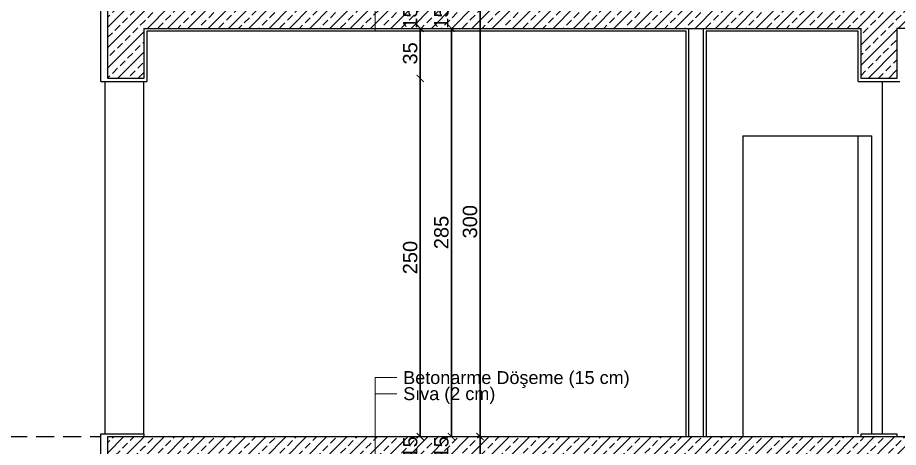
# Model space of a CAD drawing. Header units: millimetres. Extents: x 2232 to 85269, y -3593 to 5869.
# Drawn here: x 75888 to 76502, y 4933 to 5233 of the extents above; entities that cross this region are included whole.
import ezdxf

# ---------------------------------------------------------------- set-up
doc = ezdxf.new("R2010")
doc.units = ezdxf.units.MM
doc.linetypes.add('DASHED4', pattern=[18.75, 12.5, -6.25])
doc.layers.add('Standart', color=7, linetype='Continuous')
doc.layers.add('ölçü iç', color=170, linetype='Continuous', lineweight=9)
doc.layers.add('ÖLÇÜ İÇ', color=7, linetype='Continuous', lineweight=9)
doc.styles.add('arial_1_18', font='arial.ttf', dxfattribs={"height": 0.2})
doc.styles.get("Standard").update_dxf_attribs({"font": 'arial.ttf'})
doc.dimstyles.new('zulay iç ölçü', dxfattribs={"dimtxt": 10, "dimasz": 5, "dimexe": 0.18, "dimexo": 0, "dimgap": 2, "dimtad": 3, "dimdec": 0, "dimzin": 0, "dimdsep": 46, "dimtxsty": 'Standard', "dimblk": 'ARCHTICK', "dimcen": 0.09, "dimse1": 1, "dimse2": 1, "dimadec": 0, "dimazin": 0, "dimtfac": 1, "dimtdec": 0, "dimtix": 1, "dimtofl": 0, "dimtmove": 0, "dimatfit": 3, "dimldrblk": 'ARCHTICK', "dimfxl": 1, "dimtolj": 1, "dimtzin": 0, "dimarcsym": 0})
pattern_1 = [(45, (0, 0), (-7.07107, 7.07107), []), (45, (7.071, 0), (-7.07107, 7.07107), [5, -2.5])]

# ---------------------------------------------------------------- blocks, each defined once
blk = doc.blocks.new('IDE936Entity10959')
at = {"layer": 'Standart', "color": 123, "linetype": 'DASHED4', "lineweight": -3}
blk.add_lwpolyline([(-350, 750), (-5, 750)], dxfattribs=at)
blk = doc.blocks.new('IDE936Entity11017')
at = {"layer": 'Standart', "color": 173, "linetype": 'Continuous', "lineweight": 5}
for points in [[(186.29, 1091.25), (186.29, 1033)], [(186.29, 1091.25), (201.29, 1091.25)], [(186.29, 1080), (201.29, 1080)]]:
    blk.add_lwpolyline(points, dxfattribs=at)
at = {"layer": 'Standart', "color": 173, "linetype": 'Continuous', "lineweight": 5, "style": 'arial_1_18'}
for s, p in [('Betonarme Döşeme (15 cm)', (205.79, 1086.75)), ('Sıva (2 cm)', (205.79, 1075.5))]:
    blk.add_text(s, height=9, dxfattribs=at).set_placement(p)
blk = doc.blocks.new('IDE936Entity11018')
at = {"layer": 'Standart', "color": 173, "linetype": 'Continuous', "lineweight": 5}
for points in [[(186.29, 791.25), (186.29, 733)], [(186.29, 791.25), (201.29, 791.25)], [(186.29, 780), (201.29, 780)]]:
    blk.add_lwpolyline(points, dxfattribs=at)
at = {"layer": 'Standart', "color": 173, "linetype": 'Continuous', "lineweight": 5, "style": 'arial_1_18'}
for s, p in [('Betonarme Döşeme (15 cm)', (205.79, 786.75)), ('Sıva (2 cm)', (205.79, 775.5))]:
    blk.add_text(s, height=9, dxfattribs=at).set_placement(p)
blk = doc.blocks.new('IDE936Entity11061')
at = {"layer": 'Standart', "linetype": 'Continuous', "lineweight": -3}
h = blk.add_hatch(dxfattribs=at)
h.set_pattern_fill('ANSI33', color=171, scale=40, style=0)
h.set_pattern_definition(pattern_1)
h.paths.add_polyline_path([(975, 1035), (550, 1035), (550, 1050), (975, 1050)])
blk = doc.blocks.new('IDE936Entity11062')
at = {"layer": 'Standart', "linetype": 'Continuous', "lineweight": -3}
h = blk.add_hatch(dxfattribs=at)
h.set_pattern_fill('ANSI33', color=171, scale=40, style=0)
h.set_pattern_definition(pattern_1)
h.paths.add_polyline_path([(525, 1035), (25, 1035), (25, 1050), (525, 1050)])
blk = doc.blocks.new('IDE936Entity11063')
at = {"layer": 'Standart', "linetype": 'Continuous', "lineweight": -3}
h = blk.add_hatch(dxfattribs=at)
h.set_pattern_fill('ANSI33', color=171, scale=40, style=0)
h.set_pattern_definition(pattern_1)
h.paths.add_polyline_path([(25, 1000), (0, 1000), (0, 1050), (25, 1050)])
blk = doc.blocks.new('IDE936Entity11064')
at = {"layer": 'Standart', "linetype": 'Continuous', "lineweight": -3}
h = blk.add_hatch(dxfattribs=at)
h.set_pattern_fill('ANSI33', color=171, scale=40, style=0)
h.set_pattern_definition(pattern_1)
h.paths.add_polyline_path([(550, 1000), (525, 1000), (525, 1050), (550, 1050)])
blk = doc.blocks.new('IDE936Entity11077')
at = {"layer": 'Standart', "linetype": 'Continuous', "lineweight": -3}
h = blk.add_hatch(dxfattribs=at)
h.set_pattern_fill('ANSI33', color=171, scale=40, style=0)
h.set_pattern_definition(pattern_1)
h.paths.add_polyline_path([(550, 700), (525, 700), (525, 750), (550, 750)])
blk = doc.blocks.new('IDE936Entity11078')
at = {"layer": 'Standart', "linetype": 'Continuous', "lineweight": -3}
h = blk.add_hatch(dxfattribs=at)
h.set_pattern_fill('ANSI33', color=171, scale=40, style=0)
h.set_pattern_definition(pattern_1)
h.paths.add_polyline_path([(25, 700), (0, 700), (0, 750), (25, 750)])
blk = doc.blocks.new('IDE936Entity11079')
at = {"layer": 'Standart', "linetype": 'Continuous', "lineweight": -3}
h = blk.add_hatch(dxfattribs=at)
h.set_pattern_fill('ANSI33', color=171, scale=40, style=0)
h.set_pattern_definition(pattern_1)
h.paths.add_polyline_path([(525, 735), (25, 735), (25, 750), (525, 750)])
blk = doc.blocks.new('IDE936Entity11080')
at = {"layer": 'Standart', "linetype": 'Continuous', "lineweight": -3}
h = blk.add_hatch(dxfattribs=at)
h.set_pattern_fill('ANSI33', color=171, scale=40, style=0)
h.set_pattern_definition(pattern_1)
h.paths.add_polyline_path([(975, 735), (550, 735), (550, 750), (975, 750)])
blk = doc.blocks.new('IDE936Entity11158')
at = {"layer": 'Standart', "color": 159, "linetype": 'Continuous', "lineweight": -3}
blk.add_lwpolyline([(-2, 752), (-2, 998)], dxfattribs=at)
blk = doc.blocks.new('IDE936Entity11159')
at = {"layer": 'Standart', "color": 159, "linetype": 'Continuous', "lineweight": -3}
blk.add_lwpolyline([(523, 752), (523, 960.05)], dxfattribs=at)
blk = doc.blocks.new('IDE936Entity11192')
at = {"layer": 'Standart', "color": 159, "linetype": 'Continuous', "lineweight": -3}
blk.add_lwpolyline([(540, 752), (540, 998)], dxfattribs=at)
blk = doc.blocks.new('IDE936Entity11193')
at = {"layer": 'Standart', "color": 159, "linetype": 'Continuous', "lineweight": -3}
blk.add_lwpolyline([(442.5, 960.05), (442.5, 750.05)], dxfattribs=at)
blk = doc.blocks.new('IDE936Entity11194')
at = {"layer": 'Standart', "color": 159, "linetype": 'Continuous', "lineweight": -3}
blk.add_lwpolyline([(532.5, 752), (532.5, 960.05)], dxfattribs=at)
blk = doc.blocks.new('IDE936Entity11195')
at = {"layer": 'Standart', "color": 159, "linetype": 'Continuous', "lineweight": -3}
blk.add_lwpolyline([(442.5, 960.05), (523, 960.05)], dxfattribs=at)
blk = doc.blocks.new('IDE936Entity11196')
at = {"layer": 'Standart', "color": 159, "linetype": 'Continuous', "lineweight": -3}
blk.add_lwpolyline([(25, 752), (25, 998)], dxfattribs=at)
blk = doc.blocks.new('IDE936Entity11319')
at = {"layer": 'Standart', "color": 159, "linetype": 'Continuous', "lineweight": -3}
blk.add_lwpolyline([(975, 1035), (550, 1035)], dxfattribs=at)
blk = doc.blocks.new('IDE936Entity11322')
at = {"layer": 'Standart', "color": 159, "linetype": 'Continuous', "lineweight": -3}
blk.add_lwpolyline([(25, 1035), (405, 1035)], dxfattribs=at)
blk = doc.blocks.new('IDE936Entity11323')
at = {"layer": 'Standart', "color": 159, "linetype": 'Continuous', "lineweight": -3}
blk.add_lwpolyline([(405, 1035), (415, 1035)], dxfattribs=at)
blk = doc.blocks.new('IDE936Entity11324')
at = {"layer": 'Standart', "color": 159, "linetype": 'Continuous', "lineweight": -3}
blk.add_lwpolyline([(415, 1035), (525, 1035)], dxfattribs=at)
blk = doc.blocks.new('IDE936Entity11329')
at = {"layer": 'Standart', "color": 159, "linetype": 'Continuous', "lineweight": -3}
blk.add_lwpolyline([(0, 1000), (0, 1050)], dxfattribs=at)
blk = doc.blocks.new('IDE936Entity11330')
at = {"layer": 'Standart', "color": 159, "linetype": 'Continuous', "lineweight": -3}
blk.add_lwpolyline([(25, 1000), (0, 1000)], dxfattribs=at)
blk = doc.blocks.new('IDE936Entity11332')
at = {"layer": 'Standart', "color": 159, "linetype": 'Continuous', "lineweight": -3}
blk.add_lwpolyline([(525, 1000), (525, 1035)], dxfattribs=at)
blk = doc.blocks.new('IDE936Entity11333')
at = {"layer": 'Standart', "color": 159, "linetype": 'Continuous', "lineweight": -3}
blk.add_lwpolyline([(550, 1000), (525, 1000)], dxfattribs=at)
blk = doc.blocks.new('IDE936Entity11375')
at = {"layer": 'Standart', "color": 159, "linetype": 'Continuous', "lineweight": -3}
blk.add_lwpolyline([(525, 750.05), (550, 750)], dxfattribs=at)
blk = doc.blocks.new('IDE936Entity11376')
at = {"layer": 'Standart', "color": 159, "linetype": 'Continuous', "lineweight": -3}
blk.add_lwpolyline([(550, 750), (890, 750.05)], dxfattribs=at)
blk = doc.blocks.new('IDE936Entity11377')
at = {"layer": 'Standart', "color": 159, "linetype": 'Continuous', "lineweight": -3}
blk.add_lwpolyline([(0, 700), (0, 750)], dxfattribs=at)
blk = doc.blocks.new('IDE936Entity11379')
at = {"layer": 'Standart', "color": 159, "linetype": 'Continuous', "lineweight": -3}
blk.add_lwpolyline([(0, 750), (25, 750)], dxfattribs=at)
blk = doc.blocks.new('IDE936Entity11380')
at = {"layer": 'Standart', "color": 159, "linetype": 'Continuous', "lineweight": -3}
blk.add_lwpolyline([(25, 750), (403, 750)], dxfattribs=at)
blk = doc.blocks.new('IDE936Entity11381')
at = {"layer": 'Standart', "color": 159, "linetype": 'Continuous', "lineweight": -3}
blk.add_lwpolyline([(405, 750), (415, 750)], dxfattribs=at)
blk = doc.blocks.new('IDE936Entity11382')
at = {"layer": 'Standart', "color": 159, "linetype": 'Continuous', "lineweight": -3}
blk.add_lwpolyline([(415, 750), (417, 750)], dxfattribs=at)
blk = doc.blocks.new('IDE936Entity11502')
at = {"layer": 'Standart', "color": 159, "linetype": 'Continuous', "lineweight": -3}
blk.add_lwpolyline([(550, 1035), (550, 1000)], dxfattribs=at)
blk = doc.blocks.new('IDE936Entity11503')
at = {"layer": 'Standart', "color": 159, "linetype": 'Continuous', "lineweight": -3}
blk.add_lwpolyline([(25, 1035), (25, 1000)], dxfattribs=at)
blk = doc.blocks.new('IDE936Entity11541')
at = {"layer": 'Standart', "color": 166, "linetype": 'Continuous', "lineweight": -3}
blk.add_lwpolyline([(405, 750), (405, 1035)], dxfattribs=at)
blk = doc.blocks.new('IDE936Entity11542')
at = {"layer": 'Standart', "color": 166, "linetype": 'Continuous', "lineweight": -3}
blk.add_lwpolyline([(415, 1035), (415, 750)], dxfattribs=at)
blk = doc.blocks.new('IDE936Entity11641')
at = {"layer": 'Standart', "color": 11, "linetype": 'Continuous', "lineweight": -3}
blk.add_lwpolyline([(523, 998), (540, 998)], dxfattribs=at)
blk = doc.blocks.new('IDE936Entity11642')
at = {"layer": 'Standart', "color": 11, "linetype": 'Continuous', "lineweight": -3}
blk.add_lwpolyline([(523, 998), (523, 1033)], dxfattribs=at)
blk = doc.blocks.new('IDE936Entity11643')
at = {"layer": 'Standart', "color": 11, "linetype": 'Continuous', "lineweight": -3}
blk.add_lwpolyline([(523, 1033), (417, 1033)], dxfattribs=at)
blk = doc.blocks.new('IDE936Entity11644')
at = {"layer": 'Standart', "color": 11, "linetype": 'Continuous', "lineweight": -3}
blk.add_lwpolyline([(417, 1033), (417, 750)], dxfattribs=at)
blk = doc.blocks.new('IDE936Entity11660')
at = {"layer": 'Standart', "color": 11, "linetype": 'Continuous', "lineweight": -3}
blk.add_lwpolyline([(525, 750.05), (525, 752)], dxfattribs=at)
blk = doc.blocks.new('IDE936Entity11661')
at = {"layer": 'Standart', "color": 11, "linetype": 'Continuous', "lineweight": -3}
blk.add_lwpolyline([(525, 752), (532.5, 752)], dxfattribs=at)
blk = doc.blocks.new('IDE936Entity11662')
at = {"layer": 'Standart', "color": 11, "linetype": 'Continuous', "lineweight": -3}
blk.add_lwpolyline([(550, 752), (550, 750)], dxfattribs=at)
blk = doc.blocks.new('IDE936Entity11663')
at = {"layer": 'Standart', "color": 11, "linetype": 'Continuous', "lineweight": -3}
blk.add_lwpolyline([(403, 750), (403, 1033)], dxfattribs=at)
blk = doc.blocks.new('IDE936Entity11664')
at = {"layer": 'Standart', "color": 11, "linetype": 'Continuous', "lineweight": -3}
blk.add_lwpolyline([(403, 1033), (27, 1033)], dxfattribs=at)
blk = doc.blocks.new('IDE936Entity11665')
at = {"layer": 'Standart', "color": 11, "linetype": 'Continuous', "lineweight": -3}
blk.add_lwpolyline([(27, 1033), (27, 998)], dxfattribs=at)
blk = doc.blocks.new('IDE936Entity11666')
at = {"layer": 'Standart', "color": 11, "linetype": 'Continuous', "lineweight": -3}
blk.add_lwpolyline([(-5, 998), (-5, 1052)], dxfattribs=at)
blk = doc.blocks.new('IDE936Entity11720')
at = {"layer": 'Standart', "color": 11, "linetype": 'Continuous', "lineweight": -3}
blk.add_lwpolyline([(-5, 698), (-5, 752)], dxfattribs=at)
blk = doc.blocks.new('IDE936Entity11721')
at = {"layer": 'Standart', "color": 11, "linetype": 'Continuous', "lineweight": -3}
blk.add_lwpolyline([(25, 752), (25, 750)], dxfattribs=at)
blk = doc.blocks.new('IDE936Entity11816')
at = {"layer": 'Standart', "color": 159, "linetype": 'Continuous', "lineweight": -3}
blk.add_lwpolyline([(523, 960.05), (532.5, 960.05)], dxfattribs=at)
blk = doc.blocks.new('IDE936Entity11851')
at = {"layer": 'Standart', "color": 159, "linetype": 'Continuous', "lineweight": -3}
blk.add_lwpolyline([(403, 750), (405, 750)], dxfattribs=at)
blk = doc.blocks.new('IDE936Entity11852')
at = {"layer": 'Standart', "color": 159, "linetype": 'Continuous', "lineweight": -3}
blk.add_lwpolyline([(417, 750), (442.5, 750.05)], dxfattribs=at)
blk = doc.blocks.new('IDE936Entity11853')
at = {"layer": 'Standart', "color": 159, "linetype": 'Continuous', "lineweight": -3}
blk.add_lwpolyline([(442.5, 750.05), (525, 750.05)], dxfattribs=at)
blk = doc.blocks.new('IDE936Entity11911')
at = {"layer": 'Standart', "color": 11, "linetype": 'Continuous', "lineweight": -3}
blk.add_lwpolyline([(540, 998), (552, 998)], dxfattribs=at)
blk = doc.blocks.new('IDE936Entity11914')
at = {"layer": 'Standart', "color": 11, "linetype": 'Continuous', "lineweight": -3}
blk.add_lwpolyline([(532.5, 752), (540, 752)], dxfattribs=at)
blk = doc.blocks.new('IDE936Entity11915')
at = {"layer": 'Standart', "color": 11, "linetype": 'Continuous', "lineweight": -3}
blk.add_lwpolyline([(540, 752), (550, 752)], dxfattribs=at)
blk = doc.blocks.new('IDE936Entity11916')
at = {"layer": 'Standart', "color": 11, "linetype": 'Continuous', "lineweight": -3}
blk.add_lwpolyline([(-5, 998), (27, 998)], dxfattribs=at)
blk = doc.blocks.new('IDE936Entity11930')
at = {"layer": 'Standart', "color": 11, "linetype": 'Continuous', "lineweight": -3}
blk.add_lwpolyline([(-5, 752), (25, 752)], dxfattribs=at)
blk = doc.blocks.new('_ArchTick')
at = {"color": 0, "linetype": 'ByBlock', "const_width": 0.15}
blk.add_lwpolyline([(-0.5, -0.5), (0.5, 0.5)], dxfattribs=at)
blk = doc.blocks.new('*D2441')
at = {"layer": 'Defpoints', "color": 0, "transparency": 16777216}
for p in [(661197.5, -126778.54), (661197.5, -126793.54), (661204.5, -126793.54)]:
    blk.add_point(p, dxfattribs=at)
at = {"layer": 'ÖLÇÜ İÇ', "color": 0, "lineweight": -2, "transparency": 16777216}
for p, q in [((661204.5, -126778.54), (661204.5, -126773.54)), ((661204.5, -126793.54), (661204.5, -126798.54))]:
    blk.add_line(p, q, dxfattribs=at)
at = {"layer": 'ÖLÇÜ İÇ', "color": 0, "lineweight": -2, "transparency": 16777216, "xscale": 5, "yscale": 5, "zscale": 5}
for p, rotation in [((661204.5, -126778.54), 270), ((661204.5, -126793.54), 90)]:
    blk.add_blockref('_ArchTick', p, dxfattribs=dict(at, rotation=rotation))
at = {"layer": 'ÖLÇÜ İÇ', "color": 0, "transparency": 16777216, "insert": (661197.5, -126786.04), "char_height": 10, "attachment_point": 5, "rotation": 90}
blk.add_mtext('\\A1;15', dxfattribs=at)
blk = doc.blocks.new('*D2442')
at = {"layer": 'Defpoints', "color": 0, "transparency": 16777216}
for p in [(661197.5, -126793.54), (661177.16, -126828.54), (661204.5, -126828.54)]:
    blk.add_point(p, dxfattribs=at)
at = {"layer": 'ÖLÇÜ İÇ', "color": 0, "lineweight": -2, "transparency": 16777216}
blk.add_line((661204.5, -126793.54), (661204.5, -126828.54), dxfattribs=at)
at = {"layer": 'ÖLÇÜ İÇ', "color": 0, "lineweight": -2, "transparency": 16777216, "xscale": 5, "yscale": 5, "zscale": 5}
for p, rotation in [((661204.5, -126793.54), 90), ((661204.5, -126828.54), 270)]:
    blk.add_blockref('_ArchTick', p, dxfattribs=dict(at, rotation=rotation))
at = {"layer": 'ÖLÇÜ İÇ', "color": 0, "transparency": 16777216, "insert": (661197.5, -126811.04), "char_height": 10, "attachment_point": 5, "rotation": 90}
blk.add_mtext('\\A1;35', dxfattribs=at)
blk = doc.blocks.new('*D2443')
at = {"layer": 'Defpoints', "color": 0, "transparency": 16777216}
for p in [(661177.16, -126828.54), (661187, -127078.54), (661204.5, -127078.54)]:
    blk.add_point(p, dxfattribs=at)
at = {"layer": 'ÖLÇÜ İÇ', "color": 0, "lineweight": -2, "transparency": 16777216}
blk.add_line((661204.5, -126828.54), (661204.5, -127078.54), dxfattribs=at)
at = {"layer": 'ÖLÇÜ İÇ', "color": 0, "lineweight": -2, "transparency": 16777216, "xscale": 5, "yscale": 5, "zscale": 5}
for p, rotation in [((661204.5, -126828.54), 90), ((661204.5, -127078.54), 270)]:
    blk.add_blockref('_ArchTick', p, dxfattribs=dict(at, rotation=rotation))
at = {"layer": 'ÖLÇÜ İÇ', "color": 0, "transparency": 16777216, "insert": (661197.5, -126953.54), "char_height": 10, "attachment_point": 5, "rotation": 90}
blk.add_mtext('\\A1;250', dxfattribs=at)
blk = doc.blocks.new('*D2444')
at = {"layer": 'Defpoints', "color": 0, "transparency": 16777216}
for p in [(661246.19, -126778.54), (661246.19, -127078.54), (661246.19, -127078.54)]:
    blk.add_point(p, dxfattribs=at)
at = {"layer": 'ÖLÇÜ İÇ', "color": 0, "lineweight": -2, "transparency": 16777216}
blk.add_line((661246.19, -126778.54), (661246.19, -127078.54), dxfattribs=at)
at = {"layer": 'ÖLÇÜ İÇ', "color": 0, "lineweight": -2, "transparency": 16777216, "xscale": 5, "yscale": 5, "zscale": 5}
for p, rotation in [((661246.19, -126778.54), 90), ((661246.19, -127078.54), 270)]:
    blk.add_blockref('_ArchTick', p, dxfattribs=dict(at, rotation=rotation))
at = {"layer": 'ÖLÇÜ İÇ', "color": 0, "transparency": 16777216, "insert": (661239.19, -126928.54), "char_height": 10, "attachment_point": 5, "rotation": 90}
blk.add_mtext('\\A1;300', dxfattribs=at)
blk = doc.blocks.new('*D2447')
at = {"layer": 'Defpoints', "color": 0, "transparency": 16777216}
for p in [(661197.5, -127078.54), (661197.5, -127093.54), (661204.5, -127093.54)]:
    blk.add_point(p, dxfattribs=at)
at = {"layer": 'ÖLÇÜ İÇ', "color": 0, "lineweight": -2, "transparency": 16777216}
for p, q in [((661204.5, -127078.54), (661204.5, -127073.54)), ((661204.5, -127093.54), (661204.5, -127098.54))]:
    blk.add_line(p, q, dxfattribs=at)
at = {"layer": 'ÖLÇÜ İÇ', "color": 0, "lineweight": -2, "transparency": 16777216, "xscale": 5, "yscale": 5, "zscale": 5}
for p, rotation in [((661204.5, -127078.54), 270), ((661204.5, -127093.54), 90)]:
    blk.add_blockref('_ArchTick', p, dxfattribs=dict(at, rotation=rotation))
at = {"layer": 'ÖLÇÜ İÇ', "color": 0, "transparency": 16777216, "insert": (661197.5, -127086.04), "char_height": 10, "attachment_point": 5, "rotation": 90}
blk.add_mtext('\\A1;15', dxfattribs=at)
blk = doc.blocks.new('*D2450')
at = {"layer": 'Defpoints', "color": 0, "transparency": 16777216}
for p in [(661246.19, -127078.54), (661246.19, -127378.54), (661246.19, -127378.54)]:
    blk.add_point(p, dxfattribs=at)
at = {"layer": 'ÖLÇÜ İÇ', "color": 0, "lineweight": -2, "transparency": 16777216}
blk.add_line((661246.19, -127078.54), (661246.19, -127378.54), dxfattribs=at)
at = {"layer": 'ÖLÇÜ İÇ', "color": 0, "lineweight": -2, "transparency": 16777216, "xscale": 5, "yscale": 5, "zscale": 5}
for p, rotation in [((661246.19, -127078.54), 90), ((661246.19, -127378.54), 270)]:
    blk.add_blockref('_ArchTick', p, dxfattribs=dict(at, rotation=rotation))
at = {"layer": 'ÖLÇÜ İÇ', "color": 0, "transparency": 16777216, "insert": (661239.19, -127228.54), "char_height": 10, "attachment_point": 5, "rotation": 90}
blk.add_mtext('\\A1;300', dxfattribs=at)
blk = doc.blocks.new('*D2460')
at = {"layer": 'Defpoints', "color": 0, "transparency": 16777216}
for p in [(661220.99, -126778.54), (661178.88, -126793.54), (661226.24, -126793.54)]:
    blk.add_point(p, dxfattribs=at)
at = {"layer": 'ÖLÇÜ İÇ', "color": 0, "lineweight": -2, "transparency": 16777216}
for p, q in [((661226.24, -126778.54), (661226.24, -126773.54)), ((661226.24, -126793.54), (661226.24, -126798.54))]:
    blk.add_line(p, q, dxfattribs=at)
at = {"layer": 'ÖLÇÜ İÇ', "color": 0, "lineweight": -2, "transparency": 16777216, "xscale": 5, "yscale": 5, "zscale": 5}
for p, rotation in [((661226.24, -126778.54), 270), ((661226.24, -126793.54), 90)]:
    blk.add_blockref('_ArchTick', p, dxfattribs=dict(at, rotation=rotation))
at = {"layer": 'ÖLÇÜ İÇ', "color": 0, "transparency": 16777216, "insert": (661219.24, -126786.04), "char_height": 10, "attachment_point": 5, "rotation": 90}
blk.add_mtext('\\A1;15', dxfattribs=at)
blk = doc.blocks.new('*D2461')
at = {"layer": 'Defpoints', "color": 0, "transparency": 16777216}
for p in [(661178.88, -126793.54), (661226.24, -127078.54), (661226.24, -127078.54)]:
    blk.add_point(p, dxfattribs=at)
at = {"layer": 'ÖLÇÜ İÇ', "color": 0, "lineweight": -2, "transparency": 16777216}
blk.add_line((661226.24, -126793.54), (661226.24, -127078.54), dxfattribs=at)
at = {"layer": 'ÖLÇÜ İÇ', "color": 0, "lineweight": -2, "transparency": 16777216, "xscale": 5, "yscale": 5, "zscale": 5}
for p, rotation in [((661226.24, -126793.54), 90), ((661226.24, -127078.54), 270)]:
    blk.add_blockref('_ArchTick', p, dxfattribs=dict(at, rotation=rotation))
at = {"layer": 'ÖLÇÜ İÇ', "color": 0, "transparency": 16777216, "insert": (661219.24, -126936.04), "char_height": 10, "attachment_point": 5, "rotation": 90}
blk.add_mtext('\\A1;285', dxfattribs=at)
blk = doc.blocks.new('*D2462')
at = {"layer": 'Defpoints', "color": 0, "transparency": 16777216}
for p in [(661220.99, -127078.54), (661178.88, -127093.54), (661226.24, -127093.54)]:
    blk.add_point(p, dxfattribs=at)
at = {"layer": 'ÖLÇÜ İÇ', "color": 0, "lineweight": -2, "transparency": 16777216}
for p, q in [((661226.24, -127078.54), (661226.24, -127073.54)), ((661226.24, -127093.54), (661226.24, -127098.54))]:
    blk.add_line(p, q, dxfattribs=at)
at = {"layer": 'ÖLÇÜ İÇ', "color": 0, "lineweight": -2, "transparency": 16777216, "xscale": 5, "yscale": 5, "zscale": 5}
for p, rotation in [((661226.24, -127078.54), 270), ((661226.24, -127093.54), 90)]:
    blk.add_blockref('_ArchTick', p, dxfattribs=dict(at, rotation=rotation))
at = {"layer": 'ÖLÇÜ İÇ', "color": 0, "transparency": 16777216, "insert": (661219.24, -127086.04), "char_height": 10, "attachment_point": 5, "rotation": 90}
blk.add_mtext('\\A1;15', dxfattribs=at)
blk = doc.blocks.new('DFGFDGHN')
at = {"layer": 'ÖLÇÜ İÇ'}
for base, p1, p2, picture, middle in [((661226.24, -126793.54), (661220.99, -126778.54), (661178.88, -126793.54), '*D2460', (661219.24, -126786.04)), ((661204.5, -126793.54), (661197.5, -126778.54), (661197.5, -126793.54), '*D2441', (661197.5, -126786.04)), ((661246.19, -127078.54), (661246.19, -126778.54), (661246.19, -127078.54), '*D2444', (661239.19, -126928.54)), ((661204.5, -126828.54), (661197.5, -126793.54), (661177.16, -126828.54), '*D2442', (661197.5, -126811.04)), ((661204.5, -127078.54), (661177.16, -126828.54), (661187, -127078.54), '*D2443', (661197.5, -126953.54)), ((661226.24, -127093.54), (661220.99, -127078.54), (661178.88, -127093.54), '*D2462', (661219.24, -127086.04)), ((661204.5, -127093.54), (661197.5, -127078.54), (661197.5, -127093.54), '*D2447', (661197.5, -127086.04)), ((661246.19, -127378.54), (661246.19, -127078.54), (661246.19, -127378.54), '*D2450', (661239.19, -127228.54))]:
    dim = blk.add_linear_dim(base=base, p1=p1, p2=p2, angle=90, dimstyle='zulay iç ölçü', dxfattribs=at)
    dim.commit()
    dim.dimension.update_dxf_attribs({"geometry": picture, "text_midpoint": middle})
dim = blk.add_linear_dim(base=(661226.24, -127078.54), p1=(661178.88, -126793.54), p2=(661226.24, -127078.54), angle=90, dimstyle='zulay iç ölçü', override={"dimtmove": 1}, dxfattribs=at)
dim.commit()
dim.dimension.update_dxf_attribs({"geometry": '*D2461', "text_midpoint": (661219.24, -126936.04)})

msp = doc.modelspace()

# ---------------------------------------------------------------- block references
at = {"layer": 'Standart'}
for name in ['IDE936Entity11017', 'IDE936Entity11666', 'IDE936Entity11063', 'IDE936Entity11329', 'IDE936Entity11062', 'IDE936Entity11064', 'IDE936Entity11061', 'IDE936Entity11322', 'IDE936Entity11503', 'IDE936Entity11323', 'IDE936Entity11541', 'IDE936Entity11324', 'IDE936Entity11542', 'IDE936Entity11332', 'IDE936Entity11319', 'IDE936Entity11502', 'IDE936Entity11664', 'IDE936Entity11665', 'IDE936Entity11663', 'IDE936Entity11643', 'IDE936Entity11644', 'IDE936Entity11642', 'IDE936Entity11916', 'IDE936Entity11158', 'IDE936Entity11330', 'IDE936Entity11196', 'IDE936Entity11641', 'IDE936Entity11333', 'IDE936Entity11192', 'IDE936Entity11911', 'IDE936Entity11193', 'IDE936Entity11195', 'IDE936Entity11159', 'IDE936Entity11816', 'IDE936Entity11194', 'IDE936Entity11018', 'IDE936Entity10959', 'IDE936Entity11720', 'IDE936Entity11930', 'IDE936Entity11078', 'IDE936Entity11377', 'IDE936Entity11379', 'IDE936Entity11721', 'IDE936Entity11079', 'IDE936Entity11380', 'IDE936Entity11851', 'IDE936Entity11381', 'IDE936Entity11382', 'IDE936Entity11852', 'IDE936Entity11853', 'IDE936Entity11660', 'IDE936Entity11661', 'IDE936Entity11375', 'IDE936Entity11077', 'IDE936Entity11914', 'IDE936Entity11915', 'IDE936Entity11662', 'IDE936Entity11376', 'IDE936Entity11080']:
    msp.add_blockref(name, (75950.79, 4190.14), dxfattribs=at)
at = {"layer": 'ölçü iç', "lineweight": 30}
msp.add_blockref('DFGFDGHN', (-585035.99, 132018.68), dxfattribs=at)

doc.saveas('drawing.dxf')
